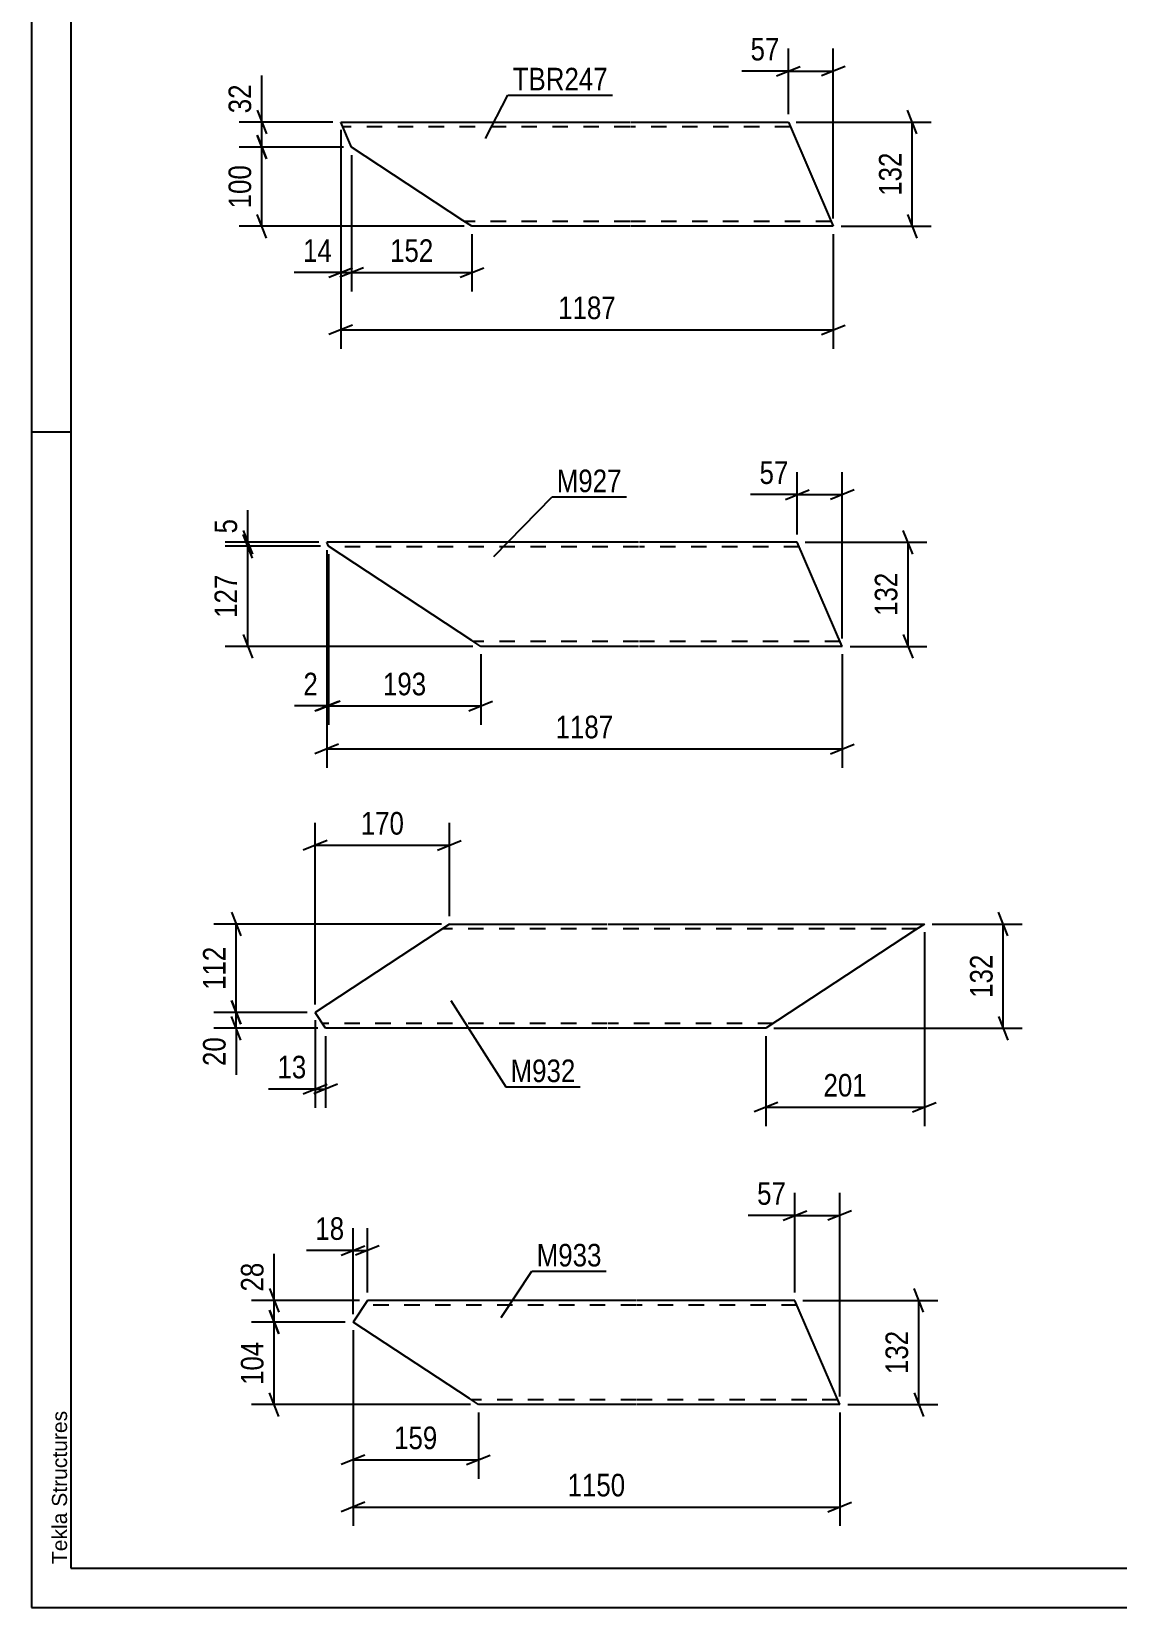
# Model space of a CAD drawing. Header units: millimetres. Extents: x 0 to 594, y 0 to 420.
# Drawn here: x 0 to 137.6, y 0 to 199.8 of the extents above; entities that cross this region are included whole.
import ezdxf

# ---------------------------------------------------------------- set-up
doc = ezdxf.new("R2010")
doc.units = ezdxf.units.MM
doc.linetypes.add('DXK_LINE_DOT2', pattern=[3.9198, 1.9599, -1.9599])
doc.styles.add('Arial', font='ARIAL.TTF', dxfattribs={"height": 0.2})
doc.styles.add('Arial Narrow', font='ARIALN.TTF', dxfattribs={"height": 0.2})

# ---------------------------------------------------------------- blocks, each defined once
blk = doc.blocks.new('Unknown-570386779-1132')
at = {"color": 5, "linetype": 'Continuous'}
for p, q in [((0, 420), (0, 0)), ((5, 415), (5, 5)), ((5, 149), (0, 149)), ((5, 5), (589, 5)), ((0, 0), (594, 0))]:
    blk.add_line(p, q, dxfattribs=at)
at = {"color": 174, "linetype": 'Continuous', "style": 'Arial'}
blk.add_text('Tekla Structures', height=1.9102, rotation=90, dxfattribs=at).set_placement((4.5, 5.5))
blk = doc.blocks.new('Part-570386779-7824 - 7808')
at = {"color": 2, "linetype": 'Continuous'}
for p, q in [((76.93, 135.03), (37.4, 135.03)), ((37.62, 134.53), (37.4, 135.03)), ((55.8, 122.57), (37.62, 134.53)), ((97.03, 135.03), (77.03, 135.03)), ((102.72, 121.83), (97.03, 135.03)), ((56.93, 121.83), (55.8, 122.57)), ((76.93, 121.83), (56.93, 121.83)), ((102.72, 121.83), (77.03, 121.83))]:
    blk.add_line(p, q, dxfattribs=at)
at = {"color": 7, "linetype": 'DXK_LINE_DOT2'}
for p, q in [((76.93, 134.43), (37.77, 134.43)), ((97.29, 134.43), (77.03, 134.43)), ((55.95, 122.47), (56.02, 122.43)), ((76.93, 122.43), (56.02, 122.43)), ((102.46, 122.43), (77.03, 122.43)), ((102.46, 122.43), (102.44, 122.47))]:
    blk.add_line(p, q, dxfattribs=at)
blk = doc.blocks.new('Part-570386779-7492 - 7476')
at = {"color": 2, "linetype": 'Continuous'}
for p, q in [((40.55, 185.12), (39.18, 188.29)), ((39.18, 188.29), (75.8, 188.29)), ((75.9, 188.29), (95.9, 188.29)), ((95.9, 188.29), (101.59, 175.09)), ((54.67, 175.83), (40.55, 185.12)), ((55.8, 175.09), (54.67, 175.83)), ((75.8, 175.09), (55.8, 175.09)), ((101.59, 175.09), (75.9, 175.09))]:
    blk.add_line(p, q, dxfattribs=at)
at = {"color": 7, "linetype": 'DXK_LINE_DOT2'}
for p, q in [((75.8, 187.69), (39.44, 187.69)), ((96.15, 187.69), (75.9, 187.69)), ((75.8, 175.69), (54.88, 175.69)), ((101.33, 175.69), (75.9, 175.69)), ((101.33, 175.69), (101.31, 175.73))]:
    blk.add_line(p, q, dxfattribs=at)
blk = doc.blocks.new('Part-570386779-7955 - 7939')
at = {"color": 2, "linetype": 'Continuous'}
for p, q in [((52.96, 86.62), (35.94, 75.43)), ((52.96, 86.62), (72.96, 86.62)), ((73.06, 86.62), (113.13, 86.62)), ((113.13, 86.62), (112, 85.88)), ((112, 85.88), (93.06, 73.42)), ((37.26, 73.42), (35.94, 75.43)), ((72.96, 73.42), (37.26, 73.42)), ((93.06, 73.42), (73.06, 73.42))]:
    blk.add_line(p, q, dxfattribs=at)
at = {"color": 7, "linetype": 'DXK_LINE_DOT2'}
for p, q in [((72.96, 86.02), (52.05, 86.02)), ((112.22, 86.02), (73.06, 86.02)), ((72.96, 74.02), (36.86, 74.02)), ((93.97, 74.02), (73.06, 74.02))]:
    blk.add_line(p, q, dxfattribs=at)
blk = doc.blocks.new('Part-570386779-8183 - 8167')
at = {"color": 2, "linetype": 'Continuous'}
for p, q in [((42.56, 38.93), (40.74, 36.17)), ((76.62, 38.93), (42.56, 38.93)), ((96.72, 38.93), (76.72, 38.93)), ((102.42, 25.73), (96.72, 38.93)), ((55.5, 26.47), (40.74, 36.17)), ((56.62, 25.73), (55.5, 26.47)), ((76.62, 25.73), (56.62, 25.73)), ((102.42, 25.73), (76.72, 25.73))]:
    blk.add_line(p, q, dxfattribs=at)
at = {"color": 7, "linetype": 'DXK_LINE_DOT2'}
for p, q in [((76.62, 38.33), (42.16, 38.33)), ((96.98, 38.33), (76.72, 38.33)), ((76.62, 26.33), (55.71, 26.33)), ((102.16, 26.33), (76.72, 26.33)), ((102.16, 26.33), (102.14, 26.37))]:
    blk.add_line(p, q, dxfattribs=at)
blk = doc.blocks.new('StraightDimension-570386779-7922 - 7808')
at = {"color": 7, "linetype": 'Continuous'}
for p, q in [((97.03, 136.03), (97.03, 143.92)), ((102.72, 122.83), (102.72, 143.92)), ((95.53, 140.47), (98.53, 141.67)), ((97.03, 141.07), (102.72, 141.07)), ((104.22, 141.67), (101.22, 140.47))]:
    blk.add_line(p, q, dxfattribs=at)
at = {"color": 0}
blk.add_wipeout([(96.5, 141.82), (96.5, 146.02), (91.65, 146.02), (91.65, 141.82)], dxfattribs=at)
at = {"color": 7, "linetype": 'Continuous'}
blk.add_line((97.03, 141.07), (91.12, 141.07), dxfattribs=at)
blk.add_line((97.03, 141.07), (91.12, 141.07), dxfattribs=at)
at = {"color": 3, "style": 'Arial Narrow'}
blk.add_text('57', height=2.863, dxfattribs=at).set_placement((92.25, 142.42))
blk = doc.blocks.new('StraightDimension-570386779-7827 - 7808')
at = {"color": 7, "linetype": 'Continuous'}
for p, q in [((37.4, 134.03), (37.4, 106.43)), ((102.72, 120.83), (102.72, 106.43)), ((38.9, 109.43), (35.9, 108.23)), ((37.4, 108.83), (102.72, 108.83)), ((101.22, 108.23), (104.22, 109.43))]:
    blk.add_line(p, q, dxfattribs=at)
at = {"color": 0}
blk.add_wipeout([(74.32, 109.58), (74.32, 113.78), (65.8, 113.78), (65.8, 109.58)], dxfattribs=at)
at = {"color": 3, "style": 'Arial Narrow'}
blk.add_text('1187', height=2.863, dxfattribs=at).set_placement((66.4, 110.18))
blk = doc.blocks.new('StraightDimension-570386779-19042 - 7808')
at = {"color": 7, "linetype": 'Continuous'}
for p, q in [((26.8, 136.53), (28, 133.53)), ((28, 133.03), (26.8, 136.03)), ((36.4, 135.03), (24.55, 135.03)), ((36.62, 134.53), (24.55, 134.53)), ((27.4, 134.53), (27.4, 135.03))]:
    blk.add_line(p, q, dxfattribs=at)
at = {"color": 0}
blk.add_wipeout([(26.65, 138.58), (22.45, 138.58), (22.45, 135.55), (26.65, 135.55)], dxfattribs=at)
at = {"color": 7, "linetype": 'Continuous'}
blk.add_line((27.4, 135.03), (27.4, 139.11), dxfattribs=at)
blk.add_line((27.4, 135.03), (27.4, 139.11), dxfattribs=at)
at = {"color": 3, "style": 'Arial Narrow'}
blk.add_text('5', height=2.86, rotation=90.0002, dxfattribs=at).set_placement((26.05, 136.15))
blk = doc.blocks.new('StraightDimension-570386779-19010 - 7808')
at = {"color": 7, "linetype": 'Continuous'}
for p, q in [((37.62, 133.53), (37.62, 111.88)), ((56.93, 120.83), (56.93, 111.88)), ((39.12, 114.88), (36.12, 113.68)), ((37.62, 114.28), (56.93, 114.28)), ((55.43, 113.68), (58.43, 114.88))]:
    blk.add_line(p, q, dxfattribs=at)
at = {"color": 0}
blk.add_wipeout([(50.61, 115.03), (50.61, 119.23), (43.93, 119.23), (43.93, 115.03)], dxfattribs=at)
at = {"color": 3, "style": 'Arial Narrow'}
blk.add_text('193', height=2.863, dxfattribs=at).set_placement((44.53, 115.63))
blk = doc.blocks.new('StraightDimension-570386779-7838 - 7808')
at = {"color": 7, "linetype": 'Continuous'}
for p, q in [((111.66, 133.53), (110.46, 136.53)), ((98.03, 135.03), (113.46, 135.03)), ((111.06, 121.83), (111.06, 135.03)), ((110.46, 123.33), (111.66, 120.33)), ((103.72, 121.83), (113.46, 121.83))]:
    blk.add_line(p, q, dxfattribs=at)
at = {"color": 0}
blk.add_wipeout([(110.31, 131.77), (106.11, 131.77), (106.11, 125.09), (110.31, 125.09)], dxfattribs=at)
at = {"color": 3, "style": 'Arial Narrow'}
blk.add_text('132', height=2.863, rotation=90.0002, dxfattribs=at).set_placement((109.71, 125.69))
blk = doc.blocks.new('StraightDimension-570386779-19011 - 7808')
at = {"color": 7, "linetype": 'Continuous'}
for p, q in [((37.4, 134.03), (37.4, 111.88)), ((37.62, 133.53), (37.62, 111.88)), ((35.9, 113.68), (38.9, 114.88)), ((39.12, 114.88), (36.12, 113.68)), ((37.4, 114.28), (37.62, 114.28))]:
    blk.add_line(p, q, dxfattribs=at)
at = {"color": 0}
blk.add_wipeout([(36.88, 115.03), (36.88, 119.23), (33.85, 119.23), (33.85, 115.03)], dxfattribs=at)
at = {"color": 7, "linetype": 'Continuous'}
blk.add_line((37.4, 114.28), (33.32, 114.28), dxfattribs=at)
blk.add_line((37.4, 114.28), (33.32, 114.28), dxfattribs=at)
at = {"color": 3, "style": 'Arial Narrow'}
blk.add_text('2', height=2.86, dxfattribs=at).set_placement((34.45, 115.63))
blk = doc.blocks.new('StraightDimension-570386779-19043 - 7808')
at = {"color": 7, "linetype": 'Continuous'}
for p, q in [((28, 133.03), (26.8, 136.03)), ((36.62, 134.53), (24.55, 134.53)), ((27.4, 121.83), (27.4, 134.53)), ((26.8, 123.33), (28, 120.33)), ((55.93, 121.83), (24.55, 121.83))]:
    blk.add_line(p, q, dxfattribs=at)
at = {"color": 0}
blk.add_wipeout([(26.65, 131.52), (22.45, 131.52), (22.45, 124.84), (26.65, 124.84)], dxfattribs=at)
at = {"color": 3, "style": 'Arial Narrow'}
blk.add_text('127', height=2.863, rotation=90.0002, dxfattribs=at).set_placement((26.05, 125.44))
blk = doc.blocks.new('StraightDimension-570386779-18933 - 7476')
at = {"color": 7, "linetype": 'Continuous'}
for p, q in [((40.55, 184.12), (40.55, 166.82)), ((55.8, 174.09), (55.8, 166.82)), ((42.05, 169.82), (39.05, 168.62)), ((54.3, 168.62), (57.3, 169.82)), ((40.55, 169.22), (55.8, 169.22))]:
    blk.add_line(p, q, dxfattribs=at)
at = {"color": 0}
blk.add_wipeout([(51.52, 169.97), (51.52, 174.17), (44.83, 174.17), (44.83, 169.97)], dxfattribs=at)
at = {"color": 3, "style": 'Arial Narrow'}
blk.add_text('152', height=2.863, dxfattribs=at).set_placement((45.43, 170.57))
blk = doc.blocks.new('StraightDimension-570386779-7543 - 7476')
at = {"color": 7, "linetype": 'Continuous'}
for p, q in [((28.58, 186.62), (29.78, 183.62)), ((39.55, 185.12), (26.33, 185.12)), ((29.18, 175.09), (29.18, 185.12)), ((29.78, 173.59), (28.58, 176.59)), ((54.8, 175.09), (26.33, 175.09))]:
    blk.add_line(p, q, dxfattribs=at)
at = {"color": 0}
blk.add_wipeout([(28.43, 183.45), (24.23, 183.45), (24.23, 176.76), (28.43, 176.76)], dxfattribs=at)
at = {"color": 3, "style": 'Arial Narrow'}
blk.add_text('100', height=2.863, rotation=90.0002, dxfattribs=at).set_placement((27.83, 177.36))
blk = doc.blocks.new('StraightDimension-570386779-7495 - 7476')
at = {"color": 7, "linetype": 'Continuous'}
for p, q in [((95.9, 189.29), (95.9, 197.61)), ((101.59, 176.09), (101.59, 197.61)), ((94.4, 194.16), (97.4, 195.36)), ((95.9, 194.76), (101.59, 194.76)), ((103.09, 195.36), (100.09, 194.16))]:
    blk.add_line(p, q, dxfattribs=at)
at = {"color": 0}
blk.add_wipeout([(95.37, 195.51), (95.37, 199.71), (90.51, 199.71), (90.51, 195.51)], dxfattribs=at)
at = {"color": 7, "linetype": 'Continuous'}
blk.add_line((95.9, 194.76), (89.99, 194.76), dxfattribs=at)
blk.add_line((95.9, 194.76), (89.99, 194.76), dxfattribs=at)
at = {"color": 3, "style": 'Arial Narrow'}
blk.add_text('57', height=2.863, dxfattribs=at).set_placement((91.11, 196.11))
blk = doc.blocks.new('StraightDimension-570386779-7542 - 7476')
at = {"color": 7, "linetype": 'Continuous'}
for p, q in [((28.58, 189.79), (29.78, 186.79)), ((38.18, 188.29), (26.33, 188.29)), ((29.18, 185.12), (29.18, 188.29)), ((29.78, 183.62), (28.58, 186.62)), ((39.55, 185.12), (26.33, 185.12))]:
    blk.add_line(p, q, dxfattribs=at)
at = {"color": 0}
blk.add_wipeout([(28.43, 193.67), (24.23, 193.67), (24.23, 188.81), (28.43, 188.81)], dxfattribs=at)
at = {"color": 7, "linetype": 'Continuous'}
blk.add_line((29.18, 188.29), (29.18, 194.2), dxfattribs=at)
blk.add_line((29.18, 188.29), (29.18, 194.2), dxfattribs=at)
at = {"color": 3, "style": 'Arial Narrow'}
blk.add_text('32', height=2.863, rotation=90.0002, dxfattribs=at).set_placement((27.83, 189.41))
blk = doc.blocks.new('StraightDimension-570386779-7605 - 7476')
at = {"color": 7, "linetype": 'Continuous'}
for p, q in [((39.18, 187.29), (39.18, 159.57)), ((101.59, 174.09), (101.59, 159.57)), ((40.68, 162.57), (37.68, 161.37)), ((39.18, 161.97), (101.59, 161.97)), ((100.09, 161.37), (103.09, 162.57))]:
    blk.add_line(p, q, dxfattribs=at)
at = {"color": 0}
blk.add_wipeout([(74.64, 162.72), (74.64, 166.92), (66.13, 166.92), (66.13, 162.72)], dxfattribs=at)
at = {"color": 3, "style": 'Arial Narrow'}
blk.add_text('1187', height=2.863, dxfattribs=at).set_placement((66.73, 163.32))
blk = doc.blocks.new('StraightDimension-570386779-7581 - 7476')
at = {"color": 7, "linetype": 'Continuous'}
for p, q in [((112.19, 186.79), (110.99, 189.79)), ((96.9, 188.29), (113.99, 188.29)), ((111.59, 175.09), (111.59, 188.29)), ((110.99, 176.59), (112.19, 173.59)), ((102.59, 175.09), (113.99, 175.09))]:
    blk.add_line(p, q, dxfattribs=at)
at = {"color": 0}
blk.add_wipeout([(110.84, 185.03), (106.64, 185.03), (106.64, 178.35), (110.84, 178.35)], dxfattribs=at)
at = {"color": 3, "style": 'Arial Narrow'}
blk.add_text('132', height=2.863, rotation=90.0002, dxfattribs=at).set_placement((110.24, 178.95))
blk = doc.blocks.new('StraightDimension-570386779-18934 - 7476')
at = {"color": 7, "linetype": 'Continuous'}
for p, q in [((39.18, 187.29), (39.18, 166.82)), ((40.55, 184.12), (40.55, 166.82)), ((37.68, 168.62), (40.68, 169.82)), ((42.05, 169.82), (39.05, 168.62)), ((39.18, 169.22), (40.55, 169.22))]:
    blk.add_line(p, q, dxfattribs=at)
at = {"color": 0}
blk.add_wipeout([(38.66, 169.97), (38.66, 174.17), (33.8, 174.17), (33.8, 169.97)], dxfattribs=at)
at = {"color": 7, "linetype": 'Continuous'}
blk.add_line((39.18, 169.22), (33.28, 169.22), dxfattribs=at)
blk.add_line((39.18, 169.22), (33.28, 169.22), dxfattribs=at)
at = {"color": 3, "style": 'Arial Narrow'}
blk.add_text('14', height=2.863, dxfattribs=at).set_placement((34.4, 170.57))
blk = doc.blocks.new('StraightDimension-570386779-19124 - 7939')
at = {"color": 7, "linetype": 'Continuous'}
for p, q in [((25.34, 76.93), (26.54, 73.93)), ((34.94, 75.43), (23.09, 75.43)), ((26.54, 71.92), (25.34, 74.92)), ((25.94, 73.42), (25.94, 75.43)), ((36.26, 73.42), (23.09, 73.42))]:
    blk.add_line(p, q, dxfattribs=at)
at = {"color": 0}
blk.add_wipeout([(25.19, 72.9), (20.99, 72.9), (20.99, 68.04), (25.19, 68.04)], dxfattribs=at)
at = {"color": 7, "linetype": 'Continuous'}
blk.add_line((25.94, 73.42), (25.94, 67.52), dxfattribs=at)
blk.add_line((25.94, 73.42), (25.94, 67.52), dxfattribs=at)
at = {"color": 3, "style": 'Arial Narrow'}
blk.add_text('20', height=2.863, rotation=90.0002, dxfattribs=at).set_placement((24.59, 68.64))
blk = doc.blocks.new('StraightDimension-570386779-7983 - 7939')
at = {"color": 7, "linetype": 'Continuous'}
for p, q in [((123.73, 85.12), (122.53, 88.12)), ((114.13, 86.62), (125.53, 86.62)), ((123.13, 73.42), (123.13, 86.62)), ((122.53, 74.92), (123.73, 71.92)), ((94.06, 73.42), (125.53, 73.42))]:
    blk.add_line(p, q, dxfattribs=at)
at = {"color": 0}
blk.add_wipeout([(122.38, 83.37), (118.18, 83.37), (118.18, 76.68), (122.38, 76.68)], dxfattribs=at)
at = {"color": 3, "style": 'Arial Narrow'}
blk.add_text('132', height=2.863, rotation=90.0002, dxfattribs=at).set_placement((121.78, 77.28))
blk = doc.blocks.new('StraightDimension-570386779-8082 - 7939')
at = {"color": 7, "linetype": 'Continuous'}
for p, q in [((35.94, 76.43), (35.94, 99.47)), ((52.96, 87.62), (52.96, 99.47)), ((37.44, 97.22), (34.44, 96.02)), ((35.94, 96.62), (52.96, 96.62)), ((51.46, 96.02), (54.46, 97.22))]:
    blk.add_line(p, q, dxfattribs=at)
at = {"color": 0}
blk.add_wipeout([(47.79, 97.37), (47.79, 101.57), (41.11, 101.57), (41.11, 97.37)], dxfattribs=at)
at = {"color": 3, "style": 'Arial Narrow'}
blk.add_text('170', height=2.863, dxfattribs=at).set_placement((41.71, 97.97))
blk = doc.blocks.new('StraightDimension-570386779-8146 - 7939')
at = {"color": 7, "linetype": 'Continuous'}
for p, q in [((113.13, 85.62), (113.13, 61.02)), ((93.06, 72.42), (93.06, 61.02)), ((94.56, 64.02), (91.56, 62.82)), ((111.63, 62.82), (114.63, 64.02)), ((93.06, 63.42), (113.13, 63.42))]:
    blk.add_line(p, q, dxfattribs=at)
at = {"color": 0}
blk.add_wipeout([(106.44, 64.17), (106.44, 68.37), (99.75, 68.37), (99.75, 64.17)], dxfattribs=at)
at = {"color": 3, "style": 'Arial Narrow'}
blk.add_text('201', height=2.863, dxfattribs=at).set_placement((100.35, 64.77))
blk = doc.blocks.new('StraightDimension-570386779-8114 - 7939')
at = {"color": 7, "linetype": 'Continuous'}
for p, q in [((35.94, 74.43), (35.94, 63.32)), ((37.26, 72.42), (37.26, 63.32)), ((34.44, 65.12), (37.44, 66.32)), ((38.76, 66.32), (35.76, 65.12)), ((35.94, 65.72), (37.26, 65.72))]:
    blk.add_line(p, q, dxfattribs=at)
at = {"color": 0}
blk.add_wipeout([(35.42, 66.47), (35.42, 70.67), (30.56, 70.67), (30.56, 66.47)], dxfattribs=at)
at = {"color": 7, "linetype": 'Continuous'}
blk.add_line((35.94, 65.72), (30.03, 65.72), dxfattribs=at)
blk.add_line((35.94, 65.72), (30.03, 65.72), dxfattribs=at)
at = {"color": 3, "style": 'Arial Narrow'}
blk.add_text('13', height=2.863, dxfattribs=at).set_placement((31.16, 67.07))
blk = doc.blocks.new('StraightDimension-570386779-19123 - 7939')
at = {"color": 7, "linetype": 'Continuous'}
for p, q in [((25.34, 88.12), (26.54, 85.12)), ((51.96, 86.62), (23.09, 86.62)), ((25.94, 75.43), (25.94, 86.62)), ((26.54, 73.93), (25.34, 76.93)), ((34.94, 75.43), (23.09, 75.43))]:
    blk.add_line(p, q, dxfattribs=at)
at = {"color": 0}
blk.add_wipeout([(25.19, 84.37), (20.99, 84.37), (20.99, 77.68), (25.19, 77.68)], dxfattribs=at)
at = {"color": 3, "style": 'Arial Narrow'}
blk.add_text('112', height=2.863, rotation=90.0002, dxfattribs=at).set_placement((24.59, 78.28))
blk = doc.blocks.new('StraightDimension-570386779-8214 - 8167')
at = {"color": 7, "linetype": 'Continuous'}
for p, q in [((40.74, 35.17), (40.74, 16.32)), ((56.62, 24.73), (56.62, 16.32)), ((42.24, 19.32), (39.24, 18.12)), ((40.74, 18.72), (56.62, 18.72)), ((55.12, 18.12), (58.12, 19.32))]:
    blk.add_line(p, q, dxfattribs=at)
at = {"color": 0}
blk.add_wipeout([(52.03, 19.47), (52.03, 23.67), (45.34, 23.67), (45.34, 19.47)], dxfattribs=at)
at = {"color": 3, "style": 'Arial Narrow'}
blk.add_text('159', height=2.863, dxfattribs=at).set_placement((45.94, 20.07))
blk = doc.blocks.new('StraightDimension-570386779-8266 - 8167')
at = {"color": 7, "linetype": 'Continuous'}
for p, q in [((113.02, 37.43), (111.82, 40.43)), ((97.72, 38.93), (114.82, 38.93)), ((112.42, 25.73), (112.42, 38.93)), ((111.82, 27.23), (113.02, 24.23)), ((103.42, 25.73), (114.82, 25.73))]:
    blk.add_line(p, q, dxfattribs=at)
at = {"color": 0}
blk.add_wipeout([(111.67, 35.67), (107.47, 35.67), (107.47, 28.99), (111.67, 28.99)], dxfattribs=at)
at = {"color": 3, "style": 'Arial Narrow'}
blk.add_text('132', height=2.863, rotation=90.0002, dxfattribs=at).set_placement((111.07, 29.59))
blk = doc.blocks.new('StraightDimension-570386779-8186 - 8167')
at = {"color": 7, "linetype": 'Continuous'}
for p, q in [((96.72, 39.93), (96.72, 52.55)), ((102.42, 26.73), (102.42, 52.55)), ((95.22, 49.1), (98.22, 50.3)), ((103.92, 50.3), (100.92, 49.1)), ((96.72, 49.7), (102.42, 49.7))]:
    blk.add_line(p, q, dxfattribs=at)
at = {"color": 0}
blk.add_wipeout([(96.2, 50.45), (96.2, 54.65), (91.34, 54.65), (91.34, 50.45)], dxfattribs=at)
at = {"color": 7, "linetype": 'Continuous'}
blk.add_line((96.72, 49.7), (90.82, 49.7), dxfattribs=at)
blk.add_line((96.72, 49.7), (90.82, 49.7), dxfattribs=at)
at = {"color": 3, "style": 'Arial Narrow'}
blk.add_text('57', height=2.863, dxfattribs=at).set_placement((91.94, 51.05))
blk = doc.blocks.new('StraightDimension-570386779-8232 - 8167')
at = {"color": 7, "linetype": 'Continuous'}
for p, q in [((30.14, 40.43), (31.34, 37.43)), ((41.56, 38.93), (27.89, 38.93)), ((30.74, 36.17), (30.74, 38.93)), ((39.74, 36.17), (27.89, 36.17)), ((31.34, 34.67), (30.14, 37.67))]:
    blk.add_line(p, q, dxfattribs=at)
at = {"color": 0}
blk.add_wipeout([(29.99, 44.31), (25.79, 44.31), (25.79, 39.45), (29.99, 39.45)], dxfattribs=at)
at = {"color": 7, "linetype": 'Continuous'}
blk.add_line((30.74, 38.93), (30.74, 44.84), dxfattribs=at)
blk.add_line((30.74, 38.93), (30.74, 44.84), dxfattribs=at)
at = {"color": 3, "style": 'Arial Narrow'}
blk.add_text('28', height=2.863, rotation=90.0002, dxfattribs=at).set_placement((29.39, 40.05))
blk = doc.blocks.new('StraightDimension-570386779-8200 - 8167')
at = {"color": 7, "linetype": 'Continuous'}
for p, q in [((40.74, 37.17), (40.74, 48.1)), ((42.56, 39.93), (42.56, 48.1)), ((39.24, 44.65), (42.24, 45.85)), ((40.74, 45.25), (42.56, 45.25)), ((44.06, 45.85), (41.06, 44.65))]:
    blk.add_line(p, q, dxfattribs=at)
at = {"color": 0}
blk.add_wipeout([(40.22, 46), (40.22, 50.2), (35.36, 50.2), (35.36, 46)], dxfattribs=at)
at = {"color": 7, "linetype": 'Continuous'}
blk.add_line((40.74, 45.25), (34.84, 45.25), dxfattribs=at)
blk.add_line((40.74, 45.25), (34.84, 45.25), dxfattribs=at)
at = {"color": 3, "style": 'Arial Narrow'}
blk.add_text('18', height=2.863, dxfattribs=at).set_placement((35.96, 46.6))
blk = doc.blocks.new('StraightDimension-570386779-8233 - 8167')
at = {"color": 7, "linetype": 'Continuous'}
for p, q in [((39.74, 36.17), (27.89, 36.17)), ((30.14, 37.67), (31.34, 34.67)), ((30.74, 25.73), (30.74, 36.17)), ((31.34, 24.23), (30.14, 27.23)), ((55.62, 25.73), (27.89, 25.73))]:
    blk.add_line(p, q, dxfattribs=at)
at = {"color": 0}
blk.add_wipeout([(29.99, 34.29), (25.79, 34.29), (25.79, 27.61), (29.99, 27.61)], dxfattribs=at)
at = {"color": 3, "style": 'Arial Narrow'}
blk.add_text('104', height=2.863, rotation=90.0002, dxfattribs=at).set_placement((29.39, 28.21))
blk = doc.blocks.new('StraightDimension-570386779-8290 - 8167')
at = {"color": 7, "linetype": 'Continuous'}
for p, q in [((40.74, 35.17), (40.74, 10.33)), ((102.42, 24.73), (102.42, 10.33)), ((42.24, 13.33), (39.24, 12.13)), ((40.74, 12.73), (102.42, 12.73)), ((100.92, 12.13), (103.92, 13.33))]:
    blk.add_line(p, q, dxfattribs=at)
at = {"color": 0}
blk.add_wipeout([(75.84, 13.48), (75.84, 17.68), (67.32, 17.68), (67.32, 13.48)], dxfattribs=at)
at = {"color": 3, "style": 'Arial Narrow'}
blk.add_text('1150', height=2.863, dxfattribs=at).set_placement((67.92, 14.08))
blk = doc.blocks.new('Mark-570386779-19094 - 7808')
at = {"color": 0}
blk.add_wipeout([(74.77, 141.38), (74.77, 144.38), (66.55, 144.38), (66.55, 141.38)], dxfattribs=at)
blk.add_wipeout([(74.77, 141.38), (74.77, 144.38), (66.55, 144.38), (66.55, 141.38)], dxfattribs=at)
at = {"color": 30, "linetype": 'Continuous'}
for p, q in [((58.58, 133.23), (65.95, 140.78)), ((65.95, 140.78), (75.37, 140.78))]:
    blk.add_line(p, q, dxfattribs=at)
at = {"color": 3, "style": 'Arial Narrow'}
blk.add_text('M927', height=2.863, dxfattribs=at).set_placement((66.55, 141.38))
blk = doc.blocks.new('Mark-570386779-7488 - 7476')
at = {"color": 0}
blk.add_wipeout([(73.02, 192.31), (73.02, 195.31), (60.97, 195.31), (60.97, 192.31)], dxfattribs=at)
blk.add_wipeout([(73.02, 192.31), (73.02, 195.31), (60.97, 195.31), (60.97, 192.31)], dxfattribs=at)
at = {"color": 30, "linetype": 'Continuous'}
for p, q in [((57.51, 186.22), (60.37, 191.71)), ((60.37, 191.71), (73.62, 191.71))]:
    blk.add_line(p, q, dxfattribs=at)
at = {"color": 3, "style": 'Arial Narrow'}
blk.add_text('TBR247', height=2.863, dxfattribs=at).set_placement((60.97, 192.31))
blk = doc.blocks.new('Mark-570386779-7951 - 7939')
at = {"color": 0}
blk.add_wipeout([(68.93, 66.6), (68.93, 69.6), (60.7, 69.6), (60.7, 66.6)], dxfattribs=at)
blk.add_wipeout([(68.93, 66.6), (68.93, 69.6), (60.7, 69.6), (60.7, 66.6)], dxfattribs=at)
at = {"color": 30, "linetype": 'Continuous'}
for p, q in [((53.13, 76.93), (60.1, 66)), ((60.1, 66), (69.53, 66))]:
    blk.add_line(p, q, dxfattribs=at)
at = {"color": 3, "style": 'Arial Narrow'}
blk.add_text('M932', height=2.863, dxfattribs=at).set_placement((60.7, 66.6))
blk = doc.blocks.new('Mark-570386779-8179 - 8167')
at = {"color": 0}
blk.add_wipeout([(72.23, 43.23), (72.23, 46.23), (64.01, 46.23), (64.01, 43.23)], dxfattribs=at)
blk.add_wipeout([(72.23, 43.23), (72.23, 46.23), (64.01, 46.23), (64.01, 43.23)], dxfattribs=at)
at = {"color": 30, "linetype": 'Continuous'}
for p, q in [((59.51, 36.75), (63.41, 42.63)), ((63.41, 42.63), (72.83, 42.63))]:
    blk.add_line(p, q, dxfattribs=at)
at = {"color": 3, "style": 'Arial Narrow'}
blk.add_text('M933', height=2.863, dxfattribs=at).set_placement((64.01, 43.23))

msp = doc.modelspace()

# ---------------------------------------------------------------- block references
for name in ['Unknown-570386779-1132', 'Part-570386779-7492 - 7476', 'Part-570386779-7824 - 7808', 'Part-570386779-7955 - 7939', 'Part-570386779-8183 - 8167']:
    msp.add_blockref(name, (0, 0))

# ---------------------------------------------------------------- next in the draw order: block references
for name in ['StraightDimension-570386779-7495 - 7476', 'StraightDimension-570386779-18933 - 7476', 'StraightDimension-570386779-7922 - 7808', 'StraightDimension-570386779-7983 - 7939', 'StraightDimension-570386779-19124 - 7939', 'Mark-570386779-8179 - 8167', 'StraightDimension-570386779-8266 - 8167', 'StraightDimension-570386779-8214 - 8167']:
    msp.add_blockref(name, (0, 0))

# ---------------------------------------------------------------- next in the draw order: block references
for name in ['StraightDimension-570386779-7543 - 7476', 'StraightDimension-570386779-7827 - 7808', 'StraightDimension-570386779-8082 - 7939', 'StraightDimension-570386779-8146 - 7939', 'StraightDimension-570386779-8114 - 7939', 'StraightDimension-570386779-8186 - 8167', 'StraightDimension-570386779-8232 - 8167']:
    msp.add_blockref(name, (0, 0))

# ---------------------------------------------------------------- next in the draw order: block references
for name in ['StraightDimension-570386779-7542 - 7476', 'StraightDimension-570386779-19042 - 7808', 'StraightDimension-570386779-7838 - 7808', 'StraightDimension-570386779-19123 - 7939', 'Mark-570386779-7951 - 7939', 'StraightDimension-570386779-8200 - 8167']:
    msp.add_blockref(name, (0, 0))

# ---------------------------------------------------------------- next in the draw order: block references
for name in ['StraightDimension-570386779-7605 - 7476', 'StraightDimension-570386779-19010 - 7808', 'StraightDimension-570386779-8233 - 8167']:
    msp.add_blockref(name, (0, 0))

# ---------------------------------------------------------------- next in the draw order: block references
for name in ['Mark-570386779-7488 - 7476', 'StraightDimension-570386779-7581 - 7476', 'StraightDimension-570386779-18934 - 7476', 'Mark-570386779-19094 - 7808', 'StraightDimension-570386779-19011 - 7808', 'StraightDimension-570386779-8290 - 8167']:
    msp.add_blockref(name, (0, 0))

# ---------------------------------------------------------------- next in the draw order: block references
msp.add_blockref('StraightDimension-570386779-19043 - 7808', (0, 0))

doc.saveas('drawing.dxf')
